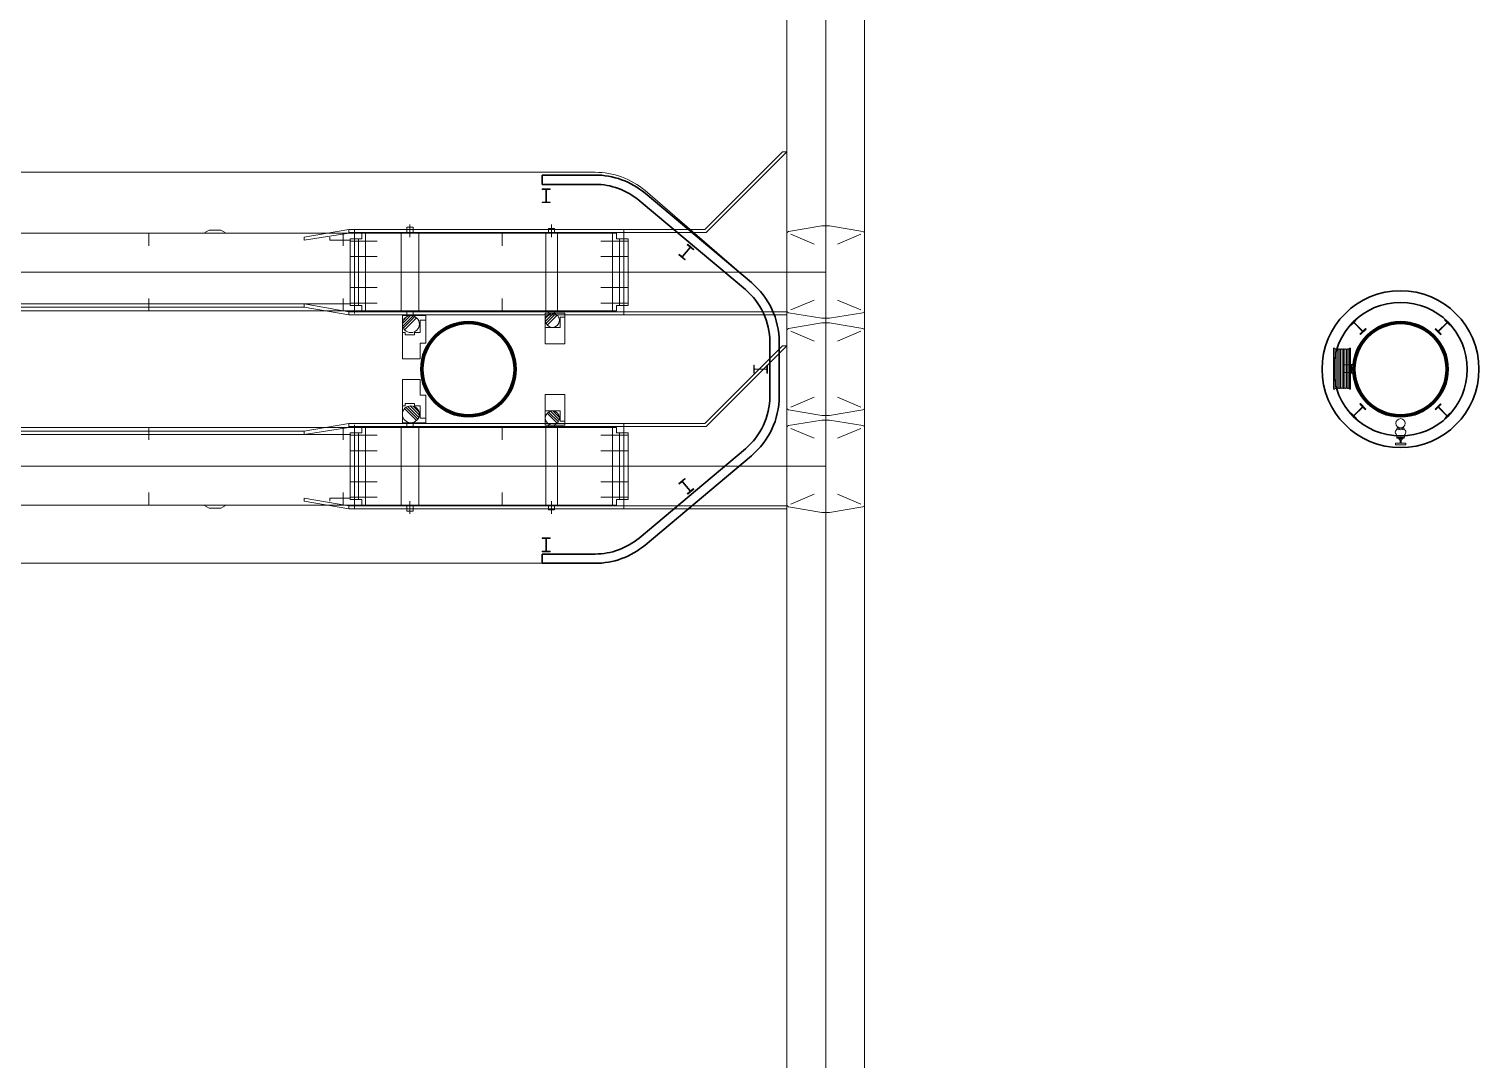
# Model space of a CAD drawing. Header units: metres. Extents: x 1807 to 3745, y 842 to 1968.
# Drawn here: x 3504.34 to 3523.01, y 1299.12 to 1312.38 of the extents above; entities that cross this region are included whole.
import ezdxf

# ---------------------------------------------------------------- set-up
doc = ezdxf.new("R2010")
doc.units = ezdxf.units.M
doc.header["$MEASUREMENT"] = 0
doc.linetypes.add('DGN1', pattern=[7.299439, 0, -7.299439])
doc.layers.add('Level 1', color=7, linetype='Continuous', lineweight=0)

msp = doc.modelspace()

# ---------------------------------------------------------------- linework, layer by layer
at = {"layer": 'Level 1', "color": 7, "linetype": 'Continuous', "lineweight": 0}
for p, q in [((3514.1, 1265.482), (3514.1, 1396.1)), ((3515.1, 1265.482), (3515.1, 1396.1)), ((3513.043, 1309.8), (3514.043, 1310.8)), ((3513.06, 1309.76), (3514.1, 1310.8)), ((3514.043, 1310.8), (3514.1, 1310.8)), ((3493.69, 1310.535), (3511.63, 1310.535)), ((3512.273, 1310.301), (3513.643, 1309.116)), ((3509.206, 1309.83), (3509.206, 1309.76)), ((3509.286, 1309.83), (3509.206, 1309.83)), ((3509.286, 1309.83), (3509.286, 1309.76)), ((3511.109, 1309.81), (3511.029, 1309.81)), ((3511.029, 1309.81), (3511.029, 1309.76)), ((3511.109, 1309.81), (3511.109, 1309.76)), ((3514.55, 1309.845), (3514.121, 1309.774)), ((3514.65, 1309.845), (3514.55, 1309.845)), ((3514.65, 1309.845), (3515.079, 1309.774)), ((3511.854, 1309.75), (3494.136, 1309.75)), ((3505.886, 1309.75), (3505.886, 1309.59)), ((3506.661, 1309.79), (3506.592, 1309.75)), ((3506.661, 1309.79), (3506.811, 1309.79)), ((3506.88, 1309.75), (3506.811, 1309.79)), ((3508.461, 1309.8), (3507.886, 1309.7)), ((3507.886, 1309.66), (3508.461, 1309.75)), ((3507.886, 1309.7), (3507.886, 1309.66)), ((3508.216, 1309.7), (3508.216, 1309.66)), ((3508.476, 1309.66), (3508.216, 1309.66)), ((3508.386, 1309.75), (3508.386, 1309.59)), ((3512, 1309.8), (3508.461, 1309.8)), ((3508.461, 1309.8), (3508.461, 1309.75)), ((3512, 1309.76), (3508.461, 1309.76)), ((3508.476, 1309.68), (3508.476, 1308.82)), ((3508.476, 1309.68), (3508.626, 1309.68)), ((3508.476, 1309.65), (3508.826, 1309.65)), ((3508.626, 1309.75), (3508.676, 1309.75)), ((3508.626, 1309.68), (3508.626, 1309.75)), ((3509.346, 1309.76), (3509.146, 1309.76)), ((3510.434, 1309.75), (3510.434, 1309.59)), ((3511.144, 1309.76), (3510.994, 1309.76)), ((3512.054, 1309.65), (3511.704, 1309.65)), ((3511.904, 1309.75), (3511.854, 1309.75)), ((3511.904, 1309.68), (3511.904, 1309.75)), ((3512.054, 1309.68), (3511.904, 1309.68)), ((3512, 1309.8), (3512.72, 1309.8)), ((3512, 1309.8), (3512, 1308.7)), ((3512, 1309.8), (3512, 1308.7)), ((3512, 1309.76), (3512.72, 1309.76)), ((3512.054, 1308.82), (3512.054, 1309.68)), ((3512.72, 1309.8), (3513.043, 1309.8)), ((3512.72, 1309.76), (3513.06, 1309.76)), ((3514.1, 1309.749), (3514.1, 1308.751)), ((3514.15, 1309.738), (3514.45, 1309.611)), ((3515.05, 1309.738), (3514.75, 1309.611)), ((3515.1, 1309.749), (3515.1, 1308.751)), ((3515.1, 1309.749), (3515.1, 1308.751)), ((3508.476, 1309.45), (3508.826, 1309.45)), ((3512.054, 1309.45), (3511.704, 1309.45)), ((3508.476, 1309.25), (3508.826, 1309.25)), ((3512.054, 1309.25), (3511.704, 1309.25)), ((3512.721, 1309.251), (3512.719, 1309.249)), ((3512.721, 1309.249), (3512.719, 1309.251)), ((3514.601, 1309.251), (3514.599, 1309.249)), ((3514.601, 1309.249), (3514.599, 1309.251)), ((3514.599, 1309.251), (3514.601, 1309.249)), ((3514.601, 1309.251), (3514.599, 1309.249)), ((3505.886, 1308.91), (3505.886, 1308.75)), ((3508.386, 1308.91), (3508.386, 1308.75)), ((3508.476, 1309.05), (3508.826, 1309.05)), ((3510.434, 1308.91), (3510.434, 1308.75)), ((3512.054, 1309.05), (3511.704, 1309.05)), ((3514.15, 1308.762), (3514.45, 1308.889)), ((3515.05, 1308.762), (3514.75, 1308.889)), ((3511.854, 1308.75), (3494.136, 1308.75)), ((3508.476, 1308.84), (3494.186, 1308.84)), ((3507.886, 1308.8), (3494.186, 1308.8)), ((3505.786, 1308.75), (3505.986, 1308.75)), ((3507.278, 1308.75), (3507.478, 1308.75)), ((3507.886, 1308.84), (3507.886, 1308.8)), ((3508.461, 1308.74), (3507.886, 1308.84)), ((3507.886, 1308.8), (3508.461, 1308.7)), ((3512, 1308.74), (3508.461, 1308.74)), ((3508.461, 1308.74), (3508.461, 1308.7)), ((3512, 1308.7), (3508.461, 1308.7)), ((3508.476, 1308.85), (3508.826, 1308.85)), ((3508.476, 1308.82), (3508.626, 1308.82)), ((3508.626, 1308.82), (3508.626, 1308.75)), ((3508.626, 1308.75), (3508.676, 1308.75)), ((3509.346, 1308.74), (3509.146, 1308.74)), ((3509.15, 1308.69), (3509.15, 1308.472)), ((3509.15, 1308.69), (3509.45, 1308.69)), ((3509.15, 1308.587), (3509.254, 1308.69)), ((3509.206, 1308.74), (3509.206, 1308.69)), ((3509.286, 1308.74), (3509.286, 1308.69)), ((3509.45, 1308.69), (3509.45, 1308.63)), ((3510.989, 1308.72), (3510.989, 1308.538)), ((3510.989, 1308.72), (3511.239, 1308.72)), ((3510.99, 1308.617), (3511.092, 1308.719)), ((3510.993, 1308.655), (3511.054, 1308.716)), ((3511.144, 1308.74), (3510.994, 1308.74)), ((3510.998, 1308.589), (3511.12, 1308.711)), ((3511.012, 1308.568), (3511.141, 1308.697)), ((3511.029, 1308.74), (3511.029, 1308.72)), ((3511.109, 1308.74), (3511.109, 1308.72)), ((3511.239, 1308.72), (3511.239, 1308.67)), ((3512.054, 1308.85), (3511.704, 1308.85)), ((3511.904, 1308.75), (3511.854, 1308.75)), ((3512.054, 1308.82), (3511.904, 1308.82)), ((3511.904, 1308.82), (3511.904, 1308.75)), ((3512, 1308.74), (3512.72, 1308.74)), ((3512, 1308.7), (3512.72, 1308.7)), ((3512.72, 1308.74), (3514.1, 1308.74)), ((3512.72, 1308.7), (3514.1, 1308.7)), ((3514.55, 1308.655), (3514.121, 1308.727)), ((3514.65, 1308.655), (3515.079, 1308.727)), ((3509.153, 1308.554), (3509.286, 1308.687)), ((3509.16, 1308.526), (3509.311, 1308.677)), ((3509.166, 1308.637), (3509.203, 1308.675)), ((3509.178, 1308.508), (3509.332, 1308.662)), ((3509.378, 1308.63), (3509.45, 1308.63)), ((3509.378, 1308.63), (3509.378, 1308.472)), ((3510.989, 1308.538), (3511.179, 1308.538)), ((3511.179, 1308.67), (3511.239, 1308.67)), ((3511.179, 1308.67), (3511.179, 1308.538)), ((3514.55, 1308.595), (3514.121, 1308.524)), ((3514.65, 1308.655), (3514.55, 1308.655)), ((3514.65, 1308.595), (3514.55, 1308.595)), ((3514.599, 1308.626), (3514.601, 1308.624)), ((3514.601, 1308.626), (3514.599, 1308.624)), ((3514.65, 1308.595), (3515.079, 1308.524)), ((3509.15, 1308.472), (3509.186, 1308.472)), ((3509.186, 1308.472), (3509.186, 1308.442)), ((3509.186, 1308.442), (3509.306, 1308.442)), ((3509.306, 1308.472), (3509.306, 1308.442)), ((3509.306, 1308.472), (3509.378, 1308.472)), ((3514, 1308.35), (3514, 1307.65)), ((3514.1, 1308.499), (3514.1, 1307.501)), ((3514.15, 1308.488), (3514.45, 1308.361)), ((3515.05, 1308.488), (3514.75, 1308.361)), ((3515.1, 1308.499), (3515.1, 1307.501)), ((3515.1, 1308.499), (3515.1, 1307.501)), ((3513.043, 1307.3), (3514.043, 1308.3)), ((3513.06, 1307.26), (3514.1, 1308.3)), ((3514.043, 1308.3), (3514.1, 1308.3)), ((3521.154, 1308.252), (3521.154, 1307.762)), ((3521.173, 1308.252), (3521.173, 1307.762)), ((3521.191, 1308.252), (3521.191, 1307.762)), ((3521.21, 1308.252), (3521.21, 1307.762)), ((3521.228, 1308.252), (3521.228, 1307.762)), ((3521.247, 1308.252), (3521.247, 1307.762)), ((3521.265, 1308.249), (3521.265, 1307.762)), ((3521.265, 1308.249), (3521.265, 1307.762)), ((3521.284, 1308.252), (3521.284, 1307.762)), ((3521.303, 1308.252), (3521.303, 1307.762)), ((3521.321, 1308.252), (3521.321, 1307.762)), ((3521.34, 1308.252), (3521.34, 1307.762)), ((3514.599, 1308.001), (3514.601, 1307.999)), ((3514.601, 1308.001), (3514.599, 1307.999)), ((3514.15, 1307.512), (3514.45, 1307.639)), ((3515.05, 1307.512), (3514.75, 1307.639)), ((3509.15, 1307.528), (3509.186, 1307.528)), ((3509.15, 1307.31), (3509.15, 1307.528)), ((3509.178, 1307.492), (3509.332, 1307.338)), ((3509.186, 1307.558), (3509.306, 1307.558)), ((3509.186, 1307.528), (3509.186, 1307.558)), ((3509.197, 1307.508), (3509.349, 1307.356)), ((3509.22, 1307.521), (3509.361, 1307.379)), ((3509.248, 1307.527), (3509.368, 1307.408)), ((3509.286, 1307.525), (3509.365, 1307.446)), ((3509.306, 1307.528), (3509.306, 1307.558)), ((3509.306, 1307.528), (3509.378, 1307.528)), ((3509.378, 1307.37), (3509.378, 1307.528)), ((3510.989, 1307.462), (3511.179, 1307.462)), ((3510.989, 1307.28), (3510.989, 1307.462)), ((3511.012, 1307.432), (3511.141, 1307.303)), ((3511.031, 1307.448), (3511.157, 1307.322)), ((3511.056, 1307.459), (3511.168, 1307.347)), ((3511.088, 1307.462), (3511.171, 1307.379)), ((3511.179, 1307.33), (3511.179, 1307.462)), ((3514.55, 1307.405), (3514.121, 1307.477)), ((3514.65, 1307.405), (3514.55, 1307.405)), ((3514.65, 1307.405), (3515.079, 1307.477)), ((3511.854, 1307.25), (3494.136, 1307.25)), ((3507.886, 1307.2), (3494.186, 1307.2)), ((3505.786, 1307.25), (3505.986, 1307.25)), ((3505.886, 1307.09), (3505.886, 1307.25)), ((3507.278, 1307.25), (3507.478, 1307.25)), ((3508.461, 1307.3), (3507.886, 1307.2)), ((3507.886, 1307.16), (3508.461, 1307.25)), ((3507.886, 1307.2), (3507.886, 1307.16)), ((3508.386, 1307.09), (3508.386, 1307.25)), ((3512, 1307.3), (3508.461, 1307.3)), ((3508.461, 1307.3), (3508.461, 1307.25)), ((3512, 1307.26), (3508.461, 1307.26)), ((3508.626, 1307.25), (3508.676, 1307.25)), ((3508.626, 1307.18), (3508.626, 1307.25)), ((3509.346, 1307.26), (3509.146, 1307.26)), ((3509.15, 1307.31), (3509.45, 1307.31)), ((3509.206, 1307.26), (3509.206, 1307.31)), ((3509.286, 1307.26), (3509.286, 1307.31)), ((3509.378, 1307.37), (3509.45, 1307.37)), ((3509.45, 1307.31), (3509.45, 1307.37)), ((3510.434, 1307.09), (3510.434, 1307.25)), ((3510.989, 1307.28), (3511.239, 1307.28)), ((3511.144, 1307.26), (3510.994, 1307.26)), ((3511.029, 1307.26), (3511.029, 1307.28)), ((3511.109, 1307.26), (3511.109, 1307.28)), ((3511.179, 1307.33), (3511.239, 1307.33)), ((3511.239, 1307.28), (3511.239, 1307.33)), ((3511.904, 1307.25), (3511.854, 1307.25)), ((3511.904, 1307.18), (3511.904, 1307.25)), ((3512, 1307.3), (3512.72, 1307.3)), ((3512, 1307.3), (3512, 1306.2)), ((3512, 1307.3), (3512, 1306.2)), ((3512, 1307.26), (3512.72, 1307.26)), ((3512.72, 1307.3), (3513.043, 1307.3)), ((3512.72, 1307.26), (3513.06, 1307.26)), ((3514.1, 1307.249), (3514.1, 1306.251)), ((3514.55, 1307.345), (3514.121, 1307.274)), ((3514.15, 1307.238), (3514.45, 1307.111)), ((3514.65, 1307.345), (3514.55, 1307.345)), ((3514.599, 1307.376), (3514.601, 1307.374)), ((3514.601, 1307.376), (3514.599, 1307.374)), ((3514.65, 1307.345), (3515.079, 1307.274)), ((3515.05, 1307.238), (3514.75, 1307.111)), ((3515.1, 1307.249), (3515.1, 1306.251)), ((3515.1, 1307.249), (3515.1, 1306.251)), ((3521.955, 1307.238), (3521.954, 1307.238)), ((3521.954, 1307.238), (3521.954, 1307.224)), ((3521.963, 1307.257), (3521.963, 1307.241)), ((3521.983, 1307.224), (3521.983, 1307.238)), ((3522.02, 1307.224), (3522.02, 1307.238)), ((3522.04, 1307.241), (3522.04, 1307.257)), ((3522.049, 1307.224), (3522.049, 1307.238)), ((3508.476, 1307.16), (3494.186, 1307.16)), ((3508.476, 1306.32), (3508.476, 1307.18)), ((3508.476, 1307.18), (3508.626, 1307.18)), ((3508.476, 1307.15), (3508.826, 1307.15)), ((3512.054, 1307.15), (3511.704, 1307.15)), ((3512.054, 1307.18), (3511.904, 1307.18)), ((3512.054, 1307.18), (3512.054, 1306.32)), ((3521.934, 1307.026), (3521.934, 1307.046)), ((3521.934, 1307.046), (3522.069, 1307.046)), ((3522.069, 1307.026), (3521.934, 1307.026)), ((3521.954, 1307.113), (3521.954, 1307.123)), ((3521.954, 1307.123), (3522.049, 1307.123)), ((3522.049, 1307.113), (3521.954, 1307.113)), ((3521.979, 1307.101), (3521.979, 1307.113)), ((3521.979, 1307.113), (3522.024, 1307.113)), ((3521.99, 1307.082), (3521.994, 1307.082)), ((3521.991, 1307.101), (3521.991, 1307.113)), ((3521.994, 1307.046), (3521.994, 1307.082)), ((3521.994, 1307.082), (3522.009, 1307.082)), ((3522.009, 1307.046), (3521.994, 1307.046)), ((3522.009, 1307.082), (3522.013, 1307.082)), ((3522.009, 1307.082), (3522.009, 1307.046)), ((3522.012, 1307.101), (3522.012, 1307.113)), ((3522.024, 1307.113), (3522.024, 1307.104)), ((3522.049, 1307.123), (3522.049, 1307.113)), ((3522.069, 1307.046), (3522.069, 1307.026)), ((3508.476, 1306.95), (3508.826, 1306.95)), ((3512.054, 1306.95), (3511.704, 1306.95)), ((3513.643, 1306.884), (3512.273, 1305.734)), ((3508.476, 1306.75), (3508.826, 1306.75)), ((3512.054, 1306.75), (3511.704, 1306.75)), ((3512.721, 1306.751), (3512.719, 1306.749)), ((3512.721, 1306.749), (3512.719, 1306.751)), ((3514.601, 1306.751), (3514.599, 1306.749)), ((3514.601, 1306.749), (3514.599, 1306.751)), ((3514.599, 1306.751), (3514.601, 1306.749)), ((3514.601, 1306.751), (3514.599, 1306.749)), ((3508.476, 1306.55), (3508.826, 1306.55)), ((3512.054, 1306.55), (3511.704, 1306.55)), ((3505.886, 1306.25), (3505.886, 1306.41)), ((3507.886, 1306.34), (3507.886, 1306.3)), ((3508.461, 1306.24), (3507.886, 1306.34)), ((3507.886, 1306.3), (3508.461, 1306.2)), ((3508.216, 1306.3), (3508.216, 1306.34)), ((3508.476, 1306.34), (3508.216, 1306.34)), ((3508.386, 1306.25), (3508.386, 1306.41)), ((3508.476, 1306.35), (3508.826, 1306.35)), ((3508.476, 1306.32), (3508.626, 1306.32)), ((3508.626, 1306.32), (3508.626, 1306.25)), ((3510.434, 1306.25), (3510.434, 1306.41)), ((3512.054, 1306.35), (3511.704, 1306.35)), ((3512.054, 1306.32), (3511.904, 1306.32)), ((3511.904, 1306.32), (3511.904, 1306.25)), ((3514.15, 1306.262), (3514.45, 1306.389)), ((3515.05, 1306.262), (3514.75, 1306.389)), ((3511.854, 1306.25), (3494.136, 1306.25)), ((3506.661, 1306.21), (3506.592, 1306.25)), ((3506.661, 1306.21), (3506.811, 1306.21)), ((3506.88, 1306.25), (3506.811, 1306.21)), ((3512, 1306.24), (3508.461, 1306.24)), ((3508.461, 1306.24), (3508.461, 1306.2)), ((3512, 1306.2), (3508.461, 1306.2)), ((3508.626, 1306.25), (3508.676, 1306.25)), ((3509.346, 1306.24), (3509.146, 1306.24)), ((3509.206, 1306.17), (3509.206, 1306.24)), ((3509.286, 1306.17), (3509.206, 1306.17)), ((3509.286, 1306.17), (3509.286, 1306.24)), ((3511.144, 1306.24), (3510.994, 1306.24)), ((3511.029, 1306.19), (3511.029, 1306.24)), ((3511.109, 1306.19), (3511.029, 1306.19)), ((3511.109, 1306.19), (3511.109, 1306.24)), ((3511.904, 1306.25), (3511.854, 1306.25)), ((3512, 1306.24), (3512.72, 1306.24)), ((3512, 1306.2), (3512.72, 1306.2)), ((3512.72, 1306.24), (3514.1, 1306.24)), ((3512.72, 1306.2), (3514.1, 1306.2)), ((3514.55, 1306.155), (3514.121, 1306.227)), ((3514.65, 1306.155), (3514.55, 1306.155)), ((3514.599, 1306.126), (3514.601, 1306.124)), ((3514.601, 1306.126), (3514.599, 1306.124)), ((3514.65, 1306.155), (3515.079, 1306.227)), ((3511.63, 1305.5), (3486.27, 1305.5))]:
    msp.add_line(p, q, dxfattribs=at)
at = {"layer": 'Level 1', "color": 7, "linetype": 'Continuous', "lineweight": 0, "ltscale": 4}
for p, q in [((3514.6, 1265.482), (3514.6, 1396.1)), ((3509.246, 1309.7), (3509.246, 1309.864)), ((3511.069, 1309.7), (3511.069, 1309.864)), ((3508.531, 1309.8), (3508.531, 1308.715)), ((3508.586, 1309.68), (3508.586, 1308.82)), ((3508.676, 1309.75), (3508.676, 1308.75)), ((3509.133, 1309.75), (3509.133, 1308.75)), ((3509.359, 1309.75), (3509.359, 1308.75)), ((3510.994, 1309.75), (3510.994, 1308.75)), ((3511.144, 1309.75), (3511.144, 1308.75)), ((3511.854, 1308.75), (3511.854, 1309.75)), ((3511.944, 1308.82), (3511.944, 1309.68)), ((3493.986, 1309.25), (3512.72, 1309.25)), ((3514.6, 1309.25), (3512.72, 1309.25)), ((3509.45, 1308.63), (3509.45, 1308.334)), ((3510.989, 1308.326), (3510.989, 1308.538)), ((3511.239, 1308.67), (3511.239, 1308.326)), ((3509.15, 1308.134), (3509.15, 1308.472)), ((3509.378, 1308.334), (3509.378, 1308.134)), ((3509.45, 1308.334), (3509.378, 1308.334)), ((3511.239, 1308.326), (3510.989, 1308.326)), ((3509.378, 1308.134), (3509.15, 1308.134)), ((3509.15, 1307.866), (3509.15, 1307.528)), ((3509.378, 1307.866), (3509.15, 1307.866)), ((3509.378, 1307.666), (3509.378, 1307.866)), ((3509.45, 1307.666), (3509.378, 1307.666)), ((3509.45, 1307.37), (3509.45, 1307.666)), ((3510.989, 1307.674), (3510.989, 1307.462)), ((3511.239, 1307.674), (3510.989, 1307.674)), ((3511.239, 1307.33), (3511.239, 1307.674)), ((3508.531, 1306.2), (3508.531, 1307.285)), ((3508.676, 1306.25), (3508.676, 1307.25)), ((3509.133, 1306.25), (3509.133, 1307.25)), ((3509.359, 1306.25), (3509.359, 1307.25)), ((3510.994, 1306.25), (3510.994, 1307.25)), ((3511.144, 1306.25), (3511.144, 1307.25)), ((3511.854, 1307.25), (3511.854, 1306.25)), ((3508.586, 1306.32), (3508.586, 1307.18)), ((3511.944, 1307.18), (3511.944, 1306.32)), ((3493.986, 1306.75), (3512.72, 1306.75)), ((3514.6, 1306.75), (3512.72, 1306.75)), ((3509.246, 1306.3), (3509.246, 1306.136)), ((3511.069, 1306.3), (3511.069, 1306.136))]:
    msp.add_line(p, q, dxfattribs=at)
at = {"layer": 'Level 1', "color": 7, "linetype": 'Continuous', "lineweight": 30}
for p, q in [((3510.95, 1310.38), (3510.95, 1310.5)), ((3510.95, 1310.5), (3511.63, 1310.5)), ((3511.63, 1310.38), (3510.95, 1310.38)), ((3512.273, 1310.266), (3513.643, 1309.116)), ((3513.566, 1309.024), (3512.196, 1310.174)), ((3513.88, 1307.65), (3513.88, 1308.35)), ((3514, 1308.35), (3514, 1307.65)), ((3521.364, 1308.057), (3521.364, 1307.955)), ((3521.393, 1308.057), (3521.364, 1308.057)), ((3521.364, 1307.955), (3521.393, 1307.955)), ((3521.393, 1307.955), (3521.393, 1308.057)), ((3512.196, 1305.826), (3513.566, 1306.976)), ((3513.643, 1306.884), (3512.273, 1305.734)), ((3510.95, 1305.62), (3511.63, 1305.62)), ((3510.95, 1305.5), (3510.95, 1305.62)), ((3511.63, 1305.5), (3510.95, 1305.5))]:
    msp.add_line(p, q, dxfattribs=at)
at = {"layer": 'Level 1', "color": 7, "linetype": 'Continuous', "lineweight": 13}
for p, q in [((3511.051, 1310.322), (3510.95, 1310.322)), ((3510.95, 1310.322), (3510.95, 1310.314)), ((3510.95, 1310.314), (3510.991, 1310.314)), ((3510.998, 1310.307), (3510.998, 1310.16)), ((3511.003, 1310.16), (3511.003, 1310.307)), ((3511.011, 1310.314), (3511.051, 1310.314)), ((3511.051, 1310.314), (3511.051, 1310.322)), ((3510.991, 1310.152), (3510.95, 1310.152)), ((3510.95, 1310.152), (3510.95, 1310.144)), ((3510.95, 1310.144), (3511.051, 1310.144)), ((3511.051, 1310.152), (3511.011, 1310.152)), ((3511.051, 1310.144), (3511.051, 1310.152)), ((3512.708, 1309.472), (3512.713, 1309.479)), ((3512.786, 1309.407), (3512.708, 1309.472)), ((3512.713, 1309.479), (3512.745, 1309.452)), ((3512.755, 1309.453), (3512.85, 1309.566)), ((3512.853, 1309.563), (3512.759, 1309.45)), ((3512.76, 1309.439), (3512.791, 1309.413)), ((3512.817, 1309.603), (3512.823, 1309.609)), ((3512.849, 1309.576), (3512.817, 1309.603)), ((3512.823, 1309.609), (3512.9, 1309.543)), ((3512.895, 1309.537), (3512.864, 1309.564)), ((3512.9, 1309.543), (3512.895, 1309.537)), ((3512.791, 1309.413), (3512.786, 1309.407)), ((3521.43, 1308.643), (3521.358, 1308.571)), ((3521.358, 1308.571), (3521.364, 1308.566)), ((3521.364, 1308.566), (3521.393, 1308.595)), ((3521.403, 1308.595), (3521.507, 1308.491)), ((3521.407, 1308.609), (3521.435, 1308.638)), ((3521.51, 1308.494), (3521.407, 1308.598)), ((3521.435, 1308.638), (3521.43, 1308.643)), ((3521.484, 1308.446), (3521.556, 1308.517)), ((3521.55, 1308.523), (3521.521, 1308.494)), ((3521.556, 1308.517), (3521.55, 1308.523)), ((3522.451, 1308.522), (3522.446, 1308.516)), ((3522.446, 1308.516), (3522.517, 1308.444)), ((3522.48, 1308.493), (3522.451, 1308.522)), ((3522.595, 1308.597), (3522.491, 1308.493)), ((3522.494, 1308.49), (3522.598, 1308.593)), ((3522.571, 1308.642), (3522.566, 1308.636)), ((3522.566, 1308.636), (3522.595, 1308.607)), ((3522.643, 1308.57), (3522.571, 1308.642)), ((3522.609, 1308.593), (3522.637, 1308.565)), ((3522.637, 1308.565), (3522.643, 1308.57)), ((3521.507, 1308.48), (3521.478, 1308.451)), ((3521.478, 1308.451), (3521.484, 1308.446)), ((3522.523, 1308.45), (3522.494, 1308.479)), ((3522.517, 1308.444), (3522.523, 1308.45)), ((3521.138, 1308.272), (3521.138, 1307.742)), ((3521.153, 1308.272), (3521.138, 1308.272)), ((3521.153, 1307.742), (3521.153, 1308.272)), ((3521.343, 1308.272), (3521.343, 1307.742)), ((3521.358, 1308.272), (3521.343, 1308.272)), ((3521.358, 1307.742), (3521.358, 1308.272)), ((3513.68, 1308.051), (3513.672, 1308.051)), ((3513.672, 1308.051), (3513.672, 1307.949)), ((3513.672, 1307.949), (3513.68, 1307.949)), ((3513.68, 1308.01), (3513.68, 1308.051)), ((3513.68, 1307.949), (3513.68, 1307.99)), ((3513.834, 1308.002), (3513.688, 1308.002)), ((3513.688, 1307.998), (3513.834, 1307.998)), ((3513.85, 1308.051), (3513.842, 1308.051)), ((3513.842, 1308.051), (3513.842, 1308.01)), ((3513.842, 1307.99), (3513.842, 1307.949)), ((3513.842, 1307.949), (3513.85, 1307.949)), ((3513.85, 1307.949), (3513.85, 1308.051)), ((3521.138, 1307.742), (3521.153, 1307.742)), ((3521.343, 1307.742), (3521.358, 1307.742)), ((3521.363, 1307.435), (3521.357, 1307.43)), ((3521.357, 1307.43), (3521.429, 1307.358)), ((3521.391, 1307.407), (3521.363, 1307.435)), ((3521.506, 1307.51), (3521.402, 1307.407)), ((3521.405, 1307.403), (3521.509, 1307.507)), ((3521.434, 1307.364), (3521.405, 1307.393)), ((3521.483, 1307.556), (3521.477, 1307.55)), ((3521.477, 1307.55), (3521.506, 1307.521)), ((3521.554, 1307.484), (3521.483, 1307.556)), ((3521.52, 1307.507), (3521.549, 1307.478)), ((3521.549, 1307.478), (3521.554, 1307.484)), ((3522.516, 1307.554), (3522.444, 1307.483)), ((3522.444, 1307.483), (3522.45, 1307.477)), ((3522.45, 1307.477), (3522.479, 1307.506)), ((3522.49, 1307.506), (3522.593, 1307.402)), ((3522.493, 1307.52), (3522.522, 1307.549)), ((3522.597, 1307.405), (3522.493, 1307.509)), ((3522.522, 1307.549), (3522.516, 1307.554)), ((3522.593, 1307.391), (3522.565, 1307.362)), ((3522.57, 1307.357), (3522.642, 1307.429)), ((3522.636, 1307.434), (3522.607, 1307.405)), ((3522.642, 1307.429), (3522.636, 1307.434)), ((3521.429, 1307.358), (3521.434, 1307.364)), ((3522.565, 1307.362), (3522.57, 1307.357)), ((3512.786, 1306.593), (3512.708, 1306.528)), ((3512.708, 1306.528), (3512.713, 1306.521)), ((3512.713, 1306.521), (3512.745, 1306.548)), ((3512.755, 1306.547), (3512.85, 1306.434)), ((3512.853, 1306.437), (3512.759, 1306.55)), ((3512.76, 1306.561), (3512.791, 1306.587)), ((3512.791, 1306.587), (3512.786, 1306.593)), ((3512.823, 1306.391), (3512.9, 1306.457)), ((3512.895, 1306.463), (3512.864, 1306.436)), ((3512.9, 1306.457), (3512.895, 1306.463)), ((3512.849, 1306.424), (3512.817, 1306.397)), ((3512.817, 1306.397), (3512.823, 1306.391)), ((3511.051, 1305.828), (3510.95, 1305.828)), ((3510.95, 1305.828), (3510.95, 1305.82)), ((3510.95, 1305.82), (3510.991, 1305.82)), ((3510.998, 1305.812), (3510.998, 1305.666)), ((3511.003, 1305.666), (3511.003, 1305.812)), ((3511.01, 1305.82), (3511.051, 1305.82)), ((3511.051, 1305.82), (3511.051, 1305.828)), ((3510.991, 1305.658), (3510.95, 1305.658)), ((3510.95, 1305.658), (3510.95, 1305.65)), ((3510.95, 1305.65), (3511.051, 1305.65)), ((3511.051, 1305.658), (3511.01, 1305.658)), ((3511.051, 1305.65), (3511.051, 1305.658))]:
    msp.add_line(p, q, dxfattribs=at)
at = {"layer": 'Level 1', "color": 7, "linetype": 'DGN1', "lineweight": 0}
for p, q in [((3521.363, 1308.055), (3521.156, 1308.055)), ((3521.363, 1307.958), (3521.156, 1307.958))]:
    msp.add_line(p, q, dxfattribs=at)
at = {"layer": 'Level 1', "color": 7, "linetype": 'Continuous', "lineweight": 30}
for radius in [1.01, 0.86]:
    msp.add_circle((3522, 1308), radius, dxfattribs=at)
at = {"layer": 'Level 1', "color": 7, "linetype": 'Continuous', "lineweight": 0}
for centre, radius in [((3509.259, 1308.581), 0.109), ((3511.08, 1308.629), 0.091), ((3509.259, 1307.419), 0.109), ((3511.08, 1307.371), 0.091)]:
    msp.add_circle(centre, radius, dxfattribs=at)
at = {"layer": 'Level 1', "color": 7, "linetype": 'Continuous', "lineweight": 70}
for centre in [(3510, 1308), (3522, 1308)]:
    msp.add_circle(centre, 0.6, dxfattribs=at)
at = {"layer": 'Level 1', "color": 7, "linetype": 'Continuous', "lineweight": 13}
msp.add_circle((3522.001, 1307.303), 0.06, dxfattribs=at)
at = {"layer": 'Level 1', "color": 7, "linetype": 'Continuous', "lineweight": 0}
for centre, radius, start, end in [((3511.63, 1309.535), 1, 49.9899, 90), ((3514.125, 1309.749), 0.025, 99.4624, 180), ((3515.075, 1309.749), 0.025, 360, 80.5376), ((3513, 1308.35), 1, 0, 49.9895), ((3514.125, 1308.751), 0.025, 180, 260.5378), ((3515.075, 1308.751), 0.025, 279.4622, 360), ((3514.125, 1308.499), 0.025, 99.4624, 180), ((3515.075, 1308.499), 0.025, 360, 80.5376), ((3513, 1307.65), 1, 310.0101, 0), ((3514.125, 1307.501), 0.025, 180, 260.5378), ((3515.075, 1307.501), 0.025, 279.4622, 360), ((3514.125, 1307.249), 0.025, 99.4624, 180), ((3515.075, 1307.249), 0.025, 360, 80.5376), ((3521.967, 1307.192), 0.0339, 113.2427, 208.8427), ((3521.968, 1307.201), 0.04, 68.767, 111.233), ((3521.968, 1307.261), 0.04, 248.767, 291.233), ((3522.001, 1307.171), 0.0701, 74.7036, 105.2964), ((3522.001, 1307.291), 0.0701, 254.7036, 285.2964), ((3522.034, 1307.201), 0.04, 68.767, 111.233), ((3522.034, 1307.261), 0.04, 248.767, 291.233), ((3522.035, 1307.192), 0.0339, 331.1573, 66.7573), ((3521.874, 1307.127), 0.0799, 357.2159, 37.4014), ((3521.985, 1307.103), 0.00618, 193.8756, 346.1244), ((3521.969, 1307.082), 0.0205, 359.2613, 50.134), ((3522.001, 1307.109), 0.0127, 214.4192, 325.5808), ((3522.018, 1307.103), 0.00618, 193.8756, 13.8756), ((3522.034, 1307.082), 0.0205, 129.866, 180.7387), ((3522.129, 1307.127), 0.0799, 142.5986, 182.7841), ((3514.125, 1306.251), 0.025, 180, 260.5378), ((3515.075, 1306.251), 0.025, 279.4622, 360), ((3511.63, 1306.5), 1, 270, 310.0105)]:
    msp.add_arc(centre, radius, start, end, dxfattribs=at)
at = {"layer": 'Level 1', "color": 7, "linetype": 'Continuous', "lineweight": 30}
for centre, radius, start, end in [((3511.63, 1309.5), 1, 49.9904, 89.9997), ((3511.63, 1309.5), 0.88, 49.9904, 89.9997), ((3513, 1308.35), 1, 0.0008, 49.9895), ((3513, 1308.35), 0.88, 0.0008, 49.9895), ((3513, 1307.65), 0.88, 310.0099, 0.0011), ((3513, 1307.65), 1, 310.0099, 0.0011), ((3511.63, 1306.5), 0.88, 270.0009, 310.0096), ((3511.63, 1306.5), 1, 270.0009, 310.0096)]:
    msp.add_arc(centre, radius, start, end, dxfattribs=at)
at = {"layer": 'Level 1', "color": 7, "linetype": 'Continuous', "lineweight": 13}
for centre, start, end in [((3510.991, 1310.307), 0, 90), ((3511.011, 1310.307), 90, 180), ((3510.991, 1310.16), 270, 0), ((3511.011, 1310.16), 180, 270), ((3512.75, 1309.458), 230, 320), ((3512.765, 1309.445), 140, 230), ((3512.844, 1309.571), 320, 50), ((3512.859, 1309.558), 50, 140), ((3521.398, 1308.589), 45, 135), ((3521.412, 1308.603), 135, 225), ((3522.589, 1308.602), 315, 45), ((3522.603, 1308.588), 45, 135), ((3521.502, 1308.485), 315, 45), ((3521.516, 1308.499), 225, 315), ((3522.485, 1308.498), 225, 315), ((3522.499, 1308.484), 135, 225), ((3513.688, 1308.01), 180, 270), ((3513.688, 1307.99), 90, 180), ((3513.834, 1308.01), 270, 0), ((3513.834, 1307.99), 0, 90), ((3521.397, 1307.412), 225, 315), ((3521.411, 1307.398), 135, 225), ((3521.501, 1307.516), 315, 45), ((3521.515, 1307.502), 45, 135), ((3522.484, 1307.501), 45, 135), ((3522.498, 1307.515), 135, 225), ((3522.588, 1307.397), 315, 45), ((3522.602, 1307.411), 225, 315), ((3512.75, 1306.542), 40, 130), ((3512.765, 1306.555), 130, 220), ((3512.844, 1306.429), 310, 40), ((3512.859, 1306.442), 220, 310), ((3510.991, 1305.812), 0, 90), ((3511.01, 1305.812), 90, 180), ((3510.991, 1305.666), 270, 0), ((3511.01, 1305.666), 180, 270)]:
    msp.add_arc(centre, 0.0076, start, end, dxfattribs=at)
at = {"layer": 'Level 1', "color": 7, "linetype": 'Continuous', "lineweight": 0, "extrusion": (0, 0, -1)}
for centre, major_axis, ratio in [((3521.163, 1308.245), (0, -0.017), 0.578812), ((3521.182, 1308.245), (0, -0.017), 0.578812), ((3521.2, 1308.245), (0, -0.017), 0.578812), ((3521.219, 1308.245), (0, -0.017), 0.578812), ((3521.237, 1308.245), (0, -0.017), 0.578812), ((3521.256, 1308.245), (0, -0.017), 0.578812), ((3521.275, 1307.768), (0, 0.017), 0.578813), ((3521.294, 1307.768), (0, 0.017), 0.578813), ((3521.312, 1307.768), (0, 0.017), 0.578813), ((3521.331, 1307.768), (0, 0.017), 0.578813)]:
    msp.add_ellipse(centre, major_axis=major_axis, ratio=ratio, start_param=1.981756, end_param=4.478097, dxfattribs=at)
at = {"layer": 'Level 1', "color": 7, "linetype": 'Continuous', "lineweight": 0}
for centre, major_axis, ratio in [((3521.275, 1308.245), (0, 0.017), 0.578812), ((3521.294, 1308.245), (0, 0.017), 0.578812), ((3521.312, 1308.245), (0, 0.017), 0.578812), ((3521.331, 1308.245), (0, 0.017), 0.578812), ((3521.163, 1307.768), (0, -0.017), 0.578813), ((3521.182, 1307.768), (0, -0.017), 0.578813), ((3521.2, 1307.768), (0, -0.017), 0.578813), ((3521.219, 1307.768), (0, -0.017), 0.578813), ((3521.237, 1307.768), (0, -0.017), 0.578813), ((3521.256, 1307.768), (0, -0.017), 0.578813)]:
    msp.add_ellipse(centre, major_axis=major_axis, ratio=ratio, start_param=5.123349, end_param=7.619689, dxfattribs=at)

doc.saveas('drawing.dxf')
